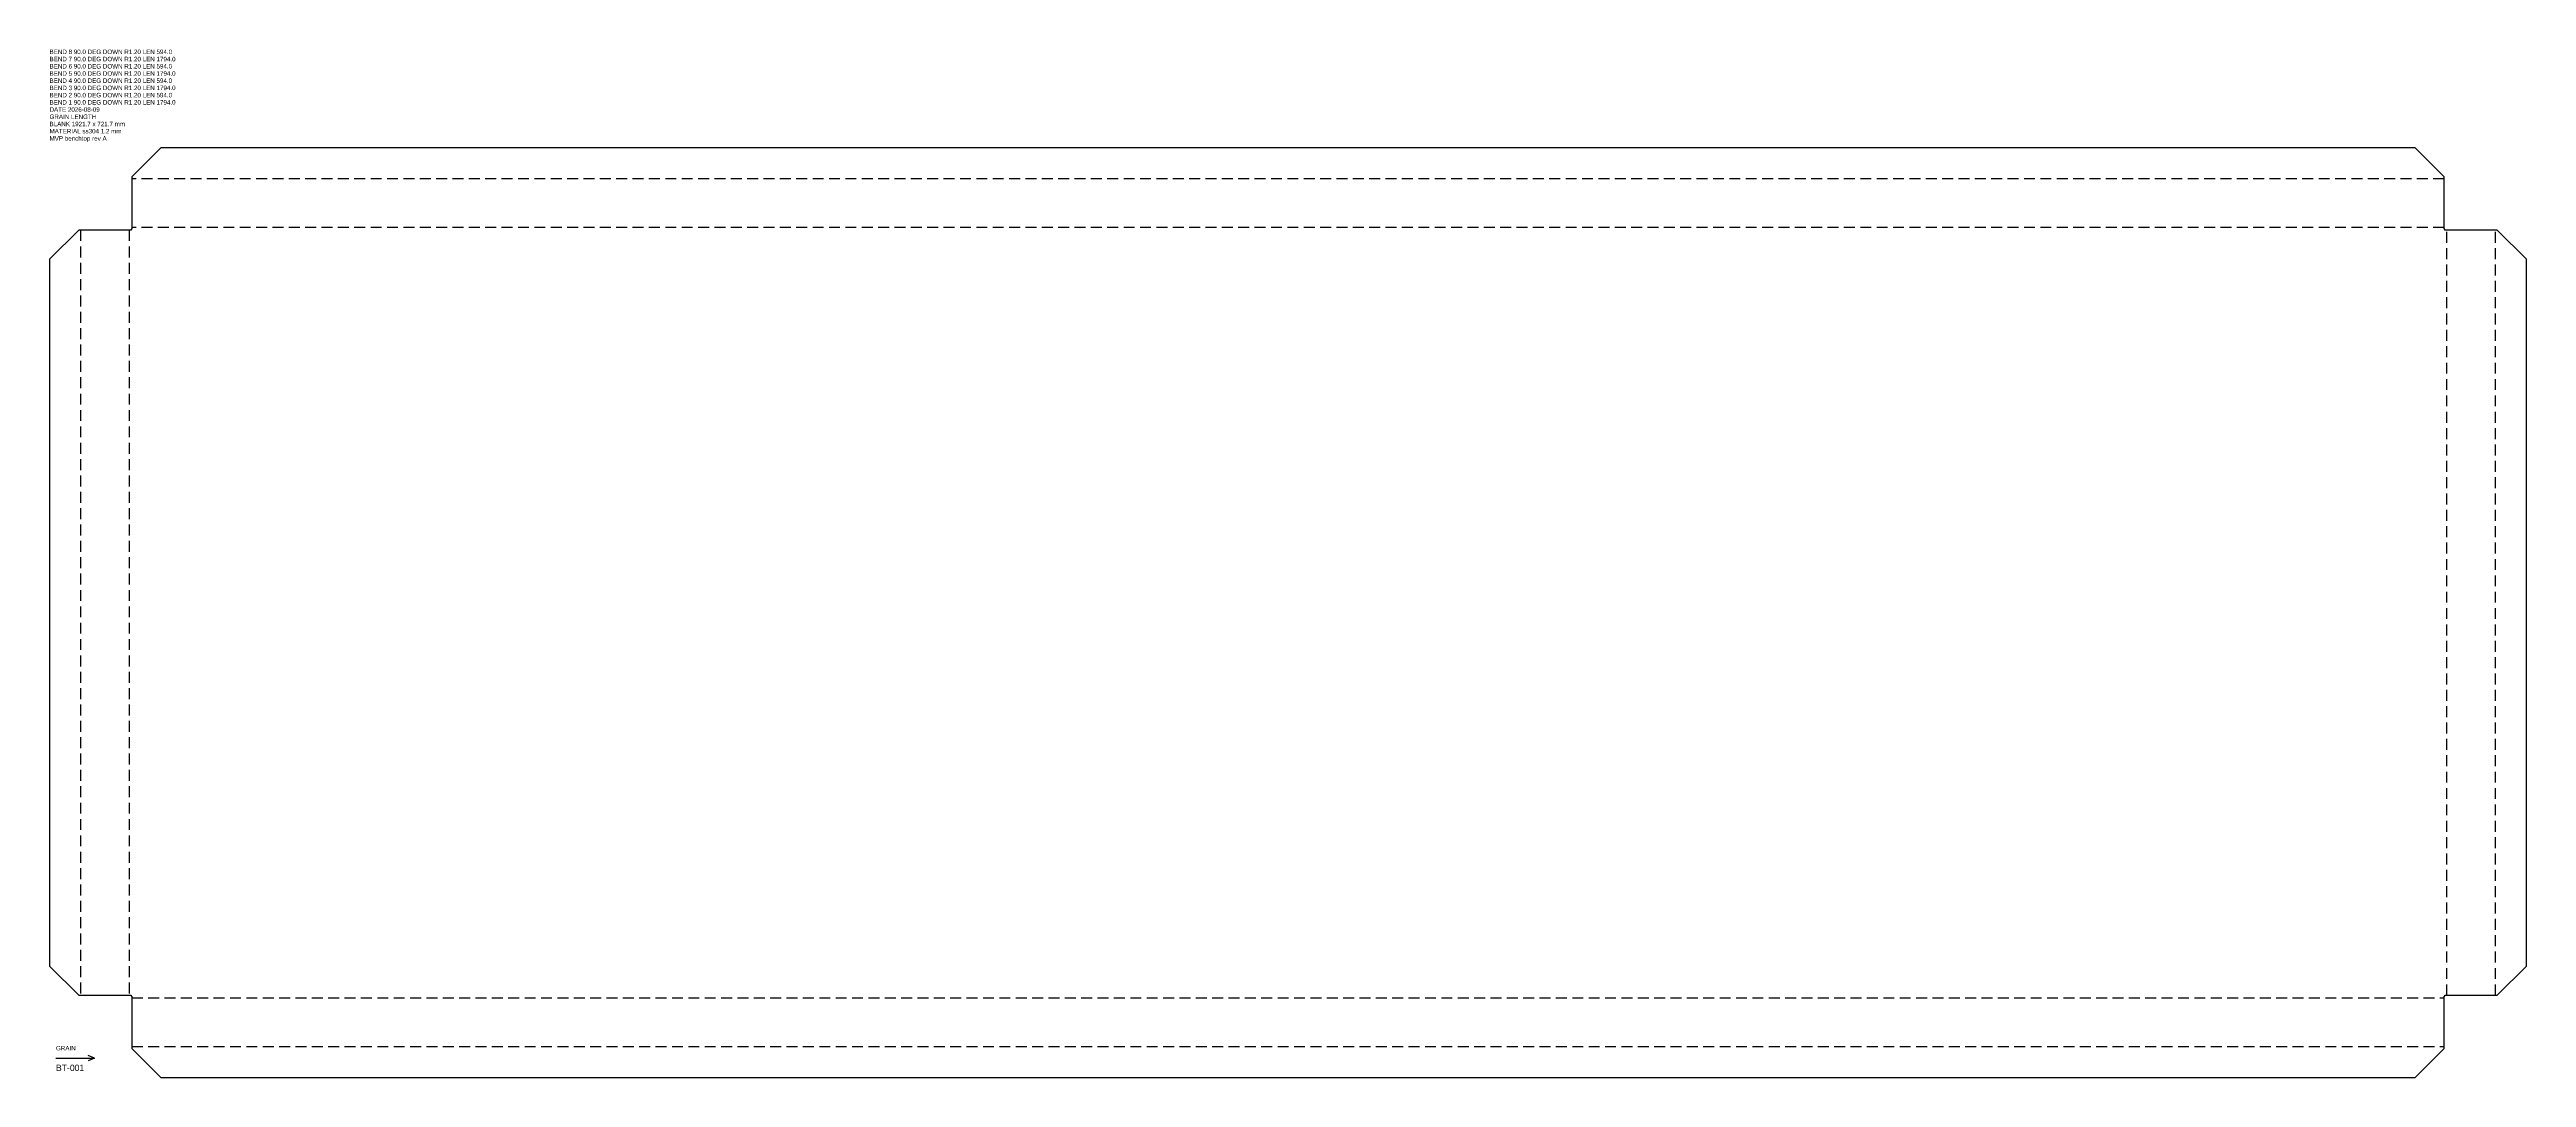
# Model space of a CAD drawing. Header units: millimetres. Extents: x 0 to 1922, y 0 to 798.
import ezdxf

# ---------------------------------------------------------------- set-up
doc = ezdxf.new("R2010")
doc.units = ezdxf.units.MM
doc.linetypes.add('DASHED', pattern=[12.7, 8.4667, -4.2333])
for name, color, linetype in [('BEND_DOWN', 1, 'DASHED'), ('CUT_OUTER', 7, 'CONTINUOUS'), ('ETCH', 4, 'CONTINUOUS'), ('INFO', 8, 'CONTINUOUS')]:
    doc.layers.add(name, color=color, linetype=linetype)

msp = doc.modelspace()

# ---------------------------------------------------------------- linework, layer by layer
at = {"layer": 'BEND_DOWN', "linetype": 'DASHED'}
for p, q in [((1857.8287, 697.7002), (63.8287, 697.7002)), ((23.9572, 657.8287), (23.9572, 63.8287)), ((61.8715, 657.8287), (61.8715, 63.8287)), ((1857.8287, 659.7858), (63.8287, 659.7858)), ((1859.7858, 63.8287), (1859.7858, 657.8287)), ((1897.7002, 63.8287), (1897.7002, 657.8287)), ((63.8287, 61.8715), (1857.8287, 61.8715)), ((63.8287, 23.9572), (1857.8287, 23.9572))]:
    msp.add_line(p, q, dxfattribs=at)
at = {"layer": 'CUT_OUTER', "linetype": 'CONTINUOUS'}
msp.add_lwpolyline([(1835.2287, 721.6573), (86.4287, 721.6573), (63.8287, 699.0573), (63.8287, 696.343), (63.8287, 661.143), (63.8287, 658.4287), (63.2287, 658.4287), (63.2287, 657.8287), (60.5143, 657.8287), (25.3143, 657.8287), (22.6, 657.8287), (0, 635.2287), (0, 86.4287), (22.6, 63.8287), (25.3143, 63.8287), (60.5143, 63.8287), (63.2287, 63.8287), (63.2287, 63.2287), (63.8287, 63.2287), (63.8287, 60.5143), (63.8287, 25.3143), (63.8287, 22.6), (86.4287, 0), (1835.2287, 0), (1857.8287, 22.6), (1857.8287, 25.3143), (1857.8287, 60.5143), (1857.8287, 63.2287), (1858.4287, 63.2287), (1858.4287, 63.8287), (1861.143, 63.8287), (1896.343, 63.8287), (1899.0573, 63.8287), (1921.6573, 86.4287), (1921.6573, 635.2287), (1899.0573, 657.8287), (1896.343, 657.8287), (1861.143, 657.8287), (1858.4287, 657.8287), (1858.4287, 658.4287), (1857.8287, 658.4287), (1857.8287, 661.143), (1857.8287, 696.343), (1857.8287, 699.0573)], close=True, dxfattribs=at)
at = {"layer": 'ETCH', "linetype": 'CONTINUOUS'}
for p, q in [((5, 15), (35, 15)), ((35, 15), (30, 17)), ((35, 15), (30, 13))]:
    msp.add_line(p, q, dxfattribs=at)

# ---------------------------------------------------------------- texts
at = {"layer": 'ETCH'}
for s, height, p in [('GRAIN', 3.5, (5, 21)), ('BT-001', 5, (5, 5))]:
    msp.add_text(s, height=height, dxfattribs=at).set_placement(p)
at = {"layer": 'INFO'}
for s, p in [('BEND 8 90.0 DEG DOWN R1.20 LEN 594.0', (0, 794.4573)), ('BEND 7 90.0 DEG DOWN R1.20 LEN 1794.0', (0, 788.8573)), ('BEND 6 90.0 DEG DOWN R1.20 LEN 594.0', (0, 783.2573)), ('BEND 5 90.0 DEG DOWN R1.20 LEN 1794.0', (0, 777.6573)), ('BEND 4 90.0 DEG DOWN R1.20 LEN 594.0', (0, 772.0573)), ('BEND 3 90.0 DEG DOWN R1.20 LEN 1794.0', (0, 766.4573)), ('BEND 2 90.0 DEG DOWN R1.20 LEN 594.0', (0, 760.8573)), ('BEND 1 90.0 DEG DOWN R1.20 LEN 1794.0', (0, 755.2573)), ('DATE 2026-08-09', (0, 749.6573)), ('GRAIN LENGTH', (0, 744.0573)), ('BLANK 1921.7 x 721.7 mm', (0, 738.4573)), ('MATERIAL ss304 1.2 mm', (0, 732.8573)), ('MVP benchtop rev A', (0, 727.2573))]:
    msp.add_text(s, height=3.5, dxfattribs=at).set_placement(p)

doc.saveas('drawing.dxf')
